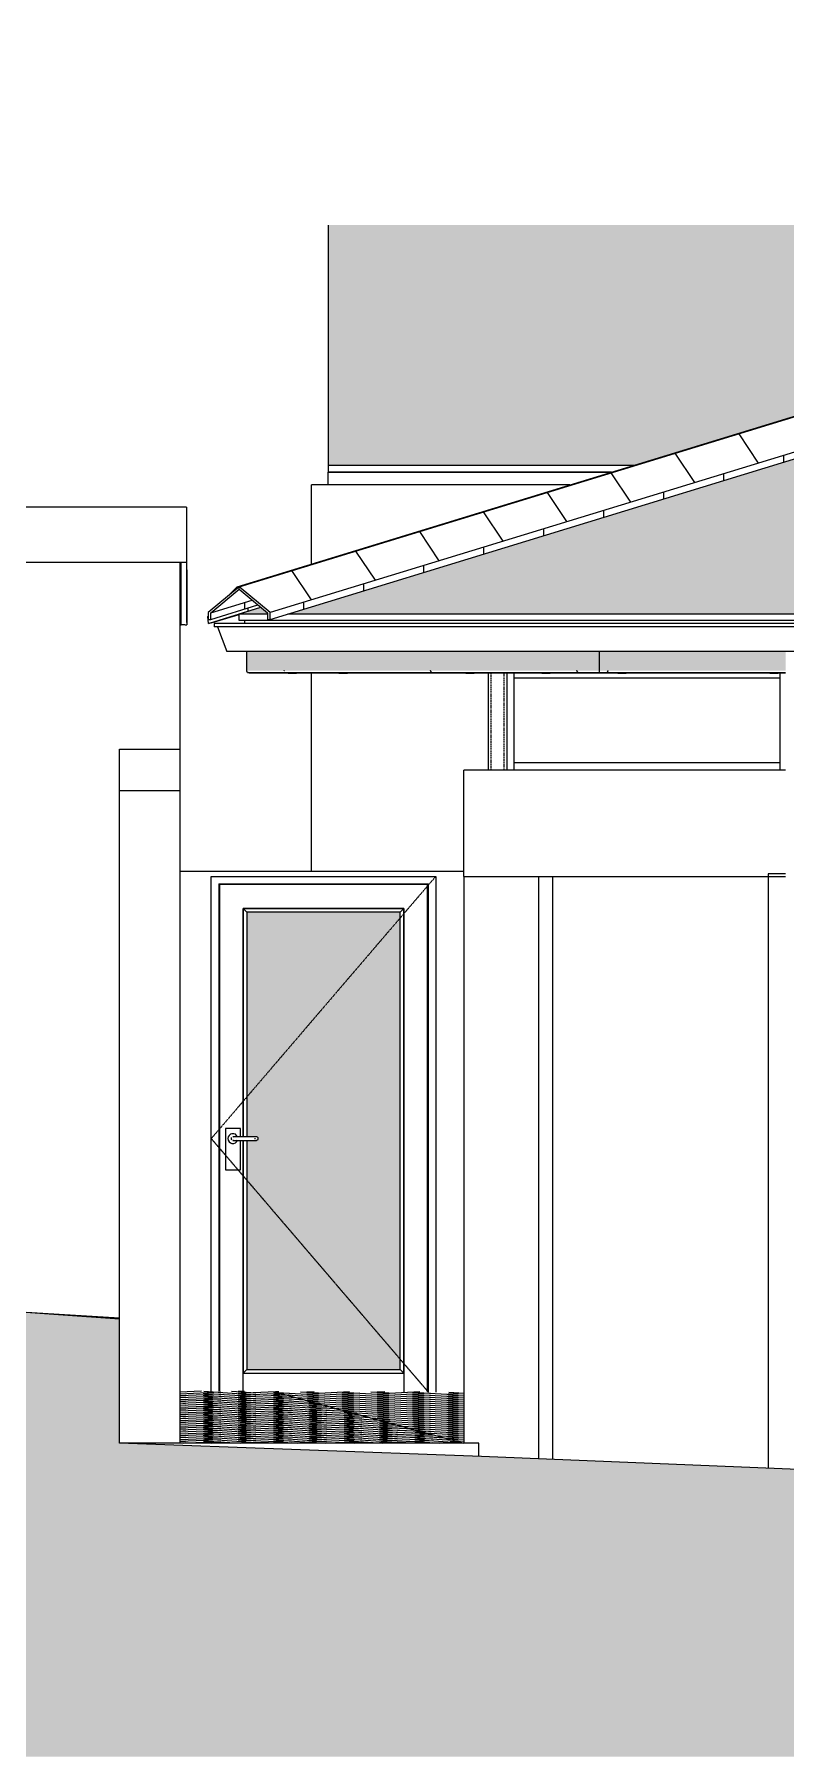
# Model space of a CAD drawing. Header units: millimetres. Extents: x -35517 to 139323, y -3702 to 5999.
# Drawn here: x 18476 to 21487, y -1145 to 5752 of the extents above; entities that cross this region are included whole.
import ezdxf

# ---------------------------------------------------------------- set-up
doc = ezdxf.new("R2010")
doc.units = ezdxf.units.MM
doc.linetypes.add('Detail Dash', pattern=[1.1, 0.55, -0.55])
doc.linetypes.add('Hidden', pattern=[7.14375, 4.7625, -2.38125])
for name, color, linetype, lineweight in [('A-DETL-GENF', 92, 'Continuous', 5), ('A-DETL-MEDM', 33, 'Continuous', 18), ('A-DOOR', 31, 'Continuous', 5), ('A-FLOR', 192, 'Continuous', 9), ('A-FLOR-PATT', 8, 'Continuous', 9), ('A-GENM', 13, 'Continuous', 5), ('A-GLAZ-CWMG', 51, 'Continuous', 5), ('A-ROOF', 132, 'Continuous', 9), ('A-ROOF-OTLN', 132, 'Continuous', 5), ('A-ROOF-PATT', 132, 'Continuous', 9), ('A-WALL', 113, 'Continuous', 9), ('C-TOPO', 7, 'Continuous', 5), ('I-WALL', 2, 'Continuous', 9), ('S-COLS', 52, 'Continuous', 5)]:
    doc.layers.add(name, color=color, linetype=linetype, lineweight=lineweight)

# ---------------------------------------------------------------- blocks, each defined once
blk = doc.blocks.new('Generic Models 1 - Generic Models 1-810741-GENERAL SOUTH ELEVATION')
at = {"layer": 'A-GENM', "color": 8, "lineweight": 9}
for p, q in [((-169.6, 3998.4), (965.9, 3998.4)), ((-169.6, 3947.4), (-169.6, 3998.4))]:
    blk.add_line(p, q, dxfattribs=at)
blk = doc.blocks.new('Column Steel Square Hollow Sections - 75x75-1394927-GENERAL SOUTH ELEVATION')
at = {"layer": 'S-COLS', "linetype": 'Hidden'}
for p, q in [((483.1, 2805), (483.1, 3195)), ((534.1, 3195), (534.1, 2805))]:
    blk.add_line(p, q, dxfattribs=at)
blk = doc.blocks.new('Door Aluminium - Single Opening Out with Cill - Door Aluminium Single Opening Out with Cill 900x2100-1421182-GENERAL SOUTH ELEVATION')
at = {"layer": 'A-DOOR', "linetype": 'Detail Dash'}
h = blk.add_hatch(color=256, dxfattribs=at)
h.paths.add_polyline_path([(-274.1, 405.1), (118.4, 405.1), (118.4, 2236.9), (-495.3, 2236.9), (-495.3, 1337), (-453.2, 1335.9), (-450.8, 1333.5), (-451.9, 1329), (-451.1, 1326.2), (-454.3, 1323.8), (-458.9, 1323.5), (-464.9, 1323), (-495.3, 1323), (-495.3, 405.1)])
h.paths.add_polyline_path([(-464.9, 1326.5), (-461.9, 1330), (-464.9, 1331.8), (-464.9, 1328.2)])
for p, q in [((-638.4, 1330), (261.6, 2380)), ((-638.4, 1330), (261.6, 2380)), ((-638.4, 1330), (232.9, 313.4)), ((232.9, 313.4), (-638.4, 1330))]:
    blk.add_line(p, q, dxfattribs=at)
at = {"layer": 'A-DOOR'}
for p, q in [((-608.4, 2350), (-608.4, 319.1)), ((-608.4, 2350), (231.6, 2350)), ((-605.4, 2347), (-605.4, 319.1)), ((228.6, 2347), (-605.4, 2347)), ((228.6, 316.2), (228.6, 2347)), ((231.6, 2350), (231.6, 316.2)), ((-510.4, 1336.8), (-510.4, 2252)), ((-510.4, 2252), (133.6, 2252)), ((-495.3, 2236.9), (-510.3, 2251.8)), ((-510.3, 2251.8), (-510.3, 1336.8)), ((133.4, 2251.8), (-510.3, 2251.8)), ((-495.3, 2236.9), (-495.3, 1336.8)), ((118.4, 2236.9), (-495.3, 2236.9)), ((133.4, 2251.8), (118.4, 2236.9)), ((118.4, 405.1), (118.4, 2236.9)), ((133.4, 390.2), (133.4, 2251.8)), ((133.6, 2252), (133.6, 316.2)), ((-521.9, 1370), (-581.9, 1370)), ((-581.9, 1370), (-581.9, 1205)), ((-464.9, 1337), (-536.9, 1337)), ((-536.9, 1323), (-464.9, 1323)), ((-521.9, 1336.6), (-521.9, 1370)), ((-521.9, 1205), (-521.9, 1323.2)), ((-510.4, 317.8), (-510.4, 1323.2)), ((-510.3, 1323.2), (-510.3, 390.2)), ((-495.3, 1323.2), (-495.3, 405.1)), ((-581.9, 1205), (-521.9, 1205)), ((-510.4, 317.8), (-510.4, 390)), ((-510.4, 390), (133.6, 390)), ((-495.3, 405.1), (-510.3, 390.2)), ((-510.3, 390.2), (133.4, 390.2)), ((-495.3, 405.1), (118.4, 405.1)), ((118.4, 405.1), (133.4, 390.2)), ((133.6, 390), (133.6, 316.2))]:
    blk.add_line(p, q, dxfattribs=at)
at = {"layer": 'A-DOOR', "flags": 128}
for points in [[(-536.9, 1337), (-537.5, 1337), (-538.1, 1337), (-538.7, 1337), (-539.3, 1337), (-539.9, 1337), (-540.4, 1337), (-541, 1337), (-541.6, 1337), (-542.2, 1337), (-542.7, 1337), (-543.3, 1337), (-543.8, 1337), (-544.3, 1337), (-544.9, 1337), (-545.4, 1337), (-545.8, 1337), (-546.3, 1337), (-546.8, 1337), (-547.2, 1337), (-547.6, 1337), (-548.1, 1337), (-548.4, 1337), (-548.8, 1337), (-549.2, 1337), (-549.5, 1337), (-549.8, 1337), (-550.1, 1337), (-550.4, 1337), (-550.6, 1337), (-550.9, 1337), (-551.1, 1337), (-551.3, 1337), (-551.4, 1337), (-551.6, 1337), (-551.7, 1337), (-551.8, 1337), (-551.8, 1337), (-551.9, 1337), (-551.9, 1337)], [(-551.9, 1323), (-551.9, 1323), (-551.8, 1323), (-551.8, 1323), (-551.7, 1323), (-551.6, 1323), (-551.5, 1323), (-551.3, 1323), (-551.1, 1323), (-550.9, 1323), (-550.7, 1323), (-550.5, 1323), (-550.2, 1323), (-549.9, 1323), (-549.6, 1323), (-549.3, 1323), (-548.9, 1323), (-548.5, 1323), (-548.2, 1323), (-547.8, 1323), (-547.3, 1323), (-546.9, 1323), (-546.4, 1323), (-546, 1323), (-545.5, 1323), (-545, 1323), (-544.5, 1323), (-544, 1323), (-543.4, 1323), (-542.9, 1323), (-542.3, 1323), (-541.8, 1323), (-541.2, 1323), (-540.6, 1323), (-540, 1323), (-539.4, 1323), (-538.8, 1323), (-538.2, 1323), (-537.6, 1323), (-537, 1323), (-536.9, 1323)], [(-456.9, 1337), (-456.9, 1337), (-456.9, 1337), (-456.9, 1337), (-457, 1337), (-457, 1337), (-457.1, 1337), (-457.2, 1337), (-457.3, 1337), (-457.4, 1337), (-457.5, 1337), (-457.6, 1337), (-457.8, 1337), (-457.9, 1337), (-458.1, 1337), (-458.3, 1337), (-458.5, 1337), (-458.7, 1337), (-458.9, 1337), (-459.1, 1337), (-459.3, 1337), (-459.5, 1337), (-459.8, 1337), (-460, 1337), (-460.3, 1337), (-460.6, 1337), (-460.8, 1337), (-461.1, 1337), (-461.4, 1337), (-461.7, 1337), (-462, 1337), (-462.3, 1337), (-462.6, 1337), (-462.9, 1337), (-463.2, 1337), (-463.5, 1337), (-463.8, 1337), (-464.2, 1337), (-464.5, 1337), (-464.8, 1337), (-464.9, 1337)], [(-464.9, 1323), (-464.6, 1323), (-464.2, 1323), (-463.9, 1323), (-463.6, 1323), (-463.3, 1323), (-463, 1323), (-462.7, 1323), (-462.4, 1323), (-462.1, 1323), (-461.8, 1323), (-461.5, 1323), (-461.2, 1323), (-460.9, 1323), (-460.6, 1323), (-460.4, 1323), (-460.1, 1323), (-459.9, 1323), (-459.6, 1323), (-459.4, 1323), (-459.1, 1323), (-458.9, 1323), (-458.7, 1323), (-458.5, 1323), (-458.3, 1323), (-458.2, 1323), (-458, 1323), (-457.8, 1323), (-457.7, 1323), (-457.5, 1323), (-457.4, 1323), (-457.3, 1323), (-457.2, 1323), (-457.1, 1323), (-457.1, 1323), (-457, 1323), (-457, 1323), (-456.9, 1323), (-456.9, 1323), (-456.9, 1323)]]:
    blk.add_lwpolyline(points, dxfattribs=at)
at = {"layer": 'A-DOOR'}
for centre, radius, start, end in [((-551.9, 1330), 20, 19.81813, 180), ((-551.9, 1330), 20, 180, 340.07082), ((-551.9, 1330), 7, 135, 180), ((-551.9, 1330), 7, 180, 225), ((-551.9, 1330), 7, 270, 295.61428), ((-551.9, 1330), 7, 60, 75), ((-456.9, 1330), 7, 165, 180), ((-456.9, 1330), 7, 180, 195), ((-456.9, 1330), 7, 0, 105), ((-456.9, 1330), 7, 255, 0)]:
    blk.add_arc(centre, radius, start, end, dxfattribs=at)
blk = doc.blocks.new('FP_238-GENERAL SOUTH ELEVATION')
at = {"layer": 'A-ROOF-OTLN'}
blk.add_line((-486.9, 3195), (1663.6, 3195), dxfattribs=at)
at = {"layer": 'A-ROOF-PATT', "lineweight": 5}
for p, q in [((-493.7, 3197), (1663.6, 3197)), ((-346, 3204.2), (-346.2, 3204.5)), ((-345.9, 3203.8), (-346, 3204.2)), ((-345.7, 3203.5), (-345.9, 3203.8)), ((-345.5, 3203.1), (-345.7, 3203.5)), ((-329.8, 3193.9), (-296.2, 3193.9)), ((-223.3, 3195.4), (-223.5, 3195.6)), ((-223.1, 3195.2), (-223.3, 3195.4)), ((-222.9, 3195), (-223.1, 3195.2)), ((-222.7, 3194.9), (-222.9, 3195)), ((-222.5, 3194.7), (-222.7, 3194.9)), ((-222.4, 3194.6), (-222.5, 3194.7)), ((-222.2, 3194.5), (-222.4, 3194.6)), ((-222, 3194.3), (-222.2, 3194.5)), ((-221.8, 3194.2), (-222, 3194.3)), ((-221.6, 3194.1), (-221.8, 3194.2)), ((-221.4, 3194.1), (-221.6, 3194.1)), ((-221.2, 3194), (-221.4, 3194.1)), ((-221, 3193.9), (-221.2, 3194)), ((-220.8, 3193.9), (-221, 3193.9)), ((-220.7, 3193.9), (-220.8, 3193.9)), ((-220.5, 3193.8), (-220.7, 3193.9)), ((-126.6, 3193.9), (-93, 3193.9)), ((5.3, 3193.9), (5.1, 3193.8)), ((5.5, 3193.9), (5.3, 3193.9)), ((5.7, 3193.9), (5.5, 3193.9)), ((5.9, 3194), (5.7, 3193.9)), ((6.1, 3194.1), (5.9, 3194)), ((6.3, 3194.1), (6.1, 3194.1)), ((6.4, 3194.2), (6.3, 3194.1)), ((240.6, 3204.1), (240.4, 3204.5)), ((240.8, 3203.8), (240.6, 3204.1)), ((240.9, 3203.4), (240.8, 3203.8)), ((241.1, 3203), (240.9, 3203.4)), ((241.3, 3202.7), (241.1, 3203)), ((241.5, 3202.3), (241.3, 3202.7)), ((241.7, 3201.9), (241.5, 3202.3)), ((241.9, 3201.6), (241.7, 3201.9)), ((242.1, 3201.2), (241.9, 3201.6)), ((242.3, 3200.9), (242.1, 3201.2)), ((242.5, 3200.5), (242.3, 3200.9)), ((242.7, 3200.2), (242.5, 3200.5)), ((242.8, 3199.9), (242.7, 3200.2)), ((243, 3199.5), (242.8, 3199.9)), ((243.2, 3199.2), (243, 3199.5)), ((243.4, 3198.9), (243.2, 3199.2)), ((243.6, 3198.6), (243.4, 3198.9)), ((243.8, 3198.3), (243.6, 3198.6)), ((244, 3198), (243.8, 3198.3)), ((244.2, 3197.7), (244, 3198)), ((244.4, 3197.4), (244.2, 3197.7)), ((244.6, 3197.1), (244.4, 3197.4)), ((244.7, 3196.9), (244.6, 3197.1)), ((244.9, 3196.6), (244.7, 3196.9)), ((245.1, 3196.4), (244.9, 3196.6)), ((245.3, 3196.1), (245.1, 3196.4)), ((245.5, 3195.9), (245.3, 3196.1)), ((245.7, 3195.7), (245.5, 3195.9)), ((245.9, 3195.5), (245.7, 3195.7)), ((246.1, 3195.3), (245.9, 3195.5)), ((246.3, 3195.1), (246.1, 3195.3)), ((246.5, 3195), (246.3, 3195.1)), ((246.6, 3194.8), (246.5, 3195)), ((246.8, 3194.7), (246.6, 3194.8)), ((381.4, 3193.9), (415, 3193.9)), ((686.2, 3193.9), (719.8, 3193.9)), ((827.2, 3204.1), (827, 3204.5)), ((827.3, 3203.8), (827.2, 3204.1)), ((827.5, 3203.4), (827.3, 3203.8)), ((827.7, 3203), (827.5, 3203.4)), ((827.9, 3202.6), (827.7, 3203)), ((828.1, 3202.3), (827.9, 3202.6)), ((828.3, 3201.9), (828.1, 3202.3)), ((828.5, 3201.6), (828.3, 3201.9)), ((828.7, 3201.2), (828.5, 3201.6)), ((828.9, 3200.9), (828.7, 3201.2)), ((829.1, 3200.5), (828.9, 3200.9)), ((829.3, 3200.2), (829.1, 3200.5)), ((829.5, 3199.8), (829.3, 3200.2)), ((829.6, 3199.5), (829.5, 3199.8)), ((829.8, 3199.2), (829.6, 3199.5)), ((830, 3198.8), (829.8, 3199.2)), ((830.2, 3198.5), (830, 3198.8)), ((830.4, 3198.2), (830.2, 3198.5)), ((830.6, 3197.9), (830.4, 3198.2)), ((830.8, 3197.6), (830.6, 3197.9)), ((831, 3197.4), (830.8, 3197.6)), ((831.2, 3197.1), (831, 3197.4)), ((831.4, 3196.8), (831.2, 3197.1)), ((831.6, 3196.6), (831.4, 3196.8)), ((831.7, 3196.3), (831.6, 3196.6)), ((831.9, 3196.1), (831.7, 3196.3)), ((832.1, 3195.9), (831.9, 3196.1)), ((832.3, 3195.7), (832.1, 3195.9)), ((832.5, 3195.5), (832.3, 3195.7)), ((832.7, 3195.3), (832.5, 3195.5)), ((832.9, 3195.1), (832.7, 3195.3)), ((833.1, 3194.9), (832.9, 3195.1)), ((833.3, 3194.8), (833.1, 3194.9)), ((833.5, 3194.6), (833.3, 3194.8)), ((833.7, 3194.5), (833.5, 3194.6)), ((833.9, 3194.4), (833.7, 3194.5)), ((834, 3194.2), (833.9, 3194.4)), ((834.2, 3194.2), (834, 3194.2)), ((834.4, 3194.1), (834.2, 3194.2)), ((834.6, 3194), (834.4, 3194.1)), ((834.8, 3193.9), (834.6, 3194)), ((835, 3193.9), (834.8, 3193.9)), ((835.2, 3193.9), (835, 3193.9)), ((835.4, 3193.8), (835.2, 3193.9)), ((917.1, 3197), (917.1, 3204.5)), ((947.8, 3196.9), (947.6, 3196.7)), ((948, 3197.2), (947.8, 3196.9)), ((948.2, 3197.4), (948, 3197.2)), ((948.3, 3197.7), (948.2, 3197.4)), ((948.5, 3198), (948.3, 3197.7)), ((948.7, 3198.3), (948.5, 3198)), ((948.9, 3198.6), (948.7, 3198.3)), ((949.1, 3198.9), (948.9, 3198.6)), ((949.3, 3199.2), (949.1, 3198.9)), ((949.5, 3199.6), (949.3, 3199.2)), ((949.7, 3199.9), (949.5, 3199.6)), ((949.8, 3200.2), (949.7, 3199.9)), ((950, 3200.6), (949.8, 3200.2)), ((950.2, 3200.9), (950, 3200.6)), ((950.4, 3201.2), (950.2, 3200.9)), ((950.6, 3201.6), (950.4, 3201.2)), ((950.8, 3202), (950.6, 3201.6)), ((951, 3202.3), (950.8, 3202)), ((951.2, 3202.7), (951, 3202.3)), ((951.4, 3203), (951.2, 3202.7)), ((951.5, 3203.4), (951.4, 3203)), ((951.7, 3203.8), (951.5, 3203.4)), ((951.9, 3204.1), (951.7, 3203.8)), ((952.1, 3204.5), (951.9, 3204.1)), ((991, 3193.9), (1024.6, 3193.9)), ((1600.6, 3193.9), (1634.2, 3193.9))]:
    blk.add_line(p, q, dxfattribs=at)
blk = doc.blocks.new('Rectangular Mullion - 30x75-V253-GENERAL SOUTH ELEVATION')
at = {"layer": 'A-GLAZ-CWMG'}
for p, q in [((6576.1, 3175), (6576.1, 3195)), ((6576.1, 3175), (7641.1, 3175)), ((7641.1, 3195), (7641.1, 3175))]:
    blk.add_line(p, q, dxfattribs=at)
blk = doc.blocks.new('Rectangular Mullion - 30x75-1463165-GENERAL SOUTH ELEVATION')
at = {"layer": 'A-GLAZ-CWMG'}
for p, q in [((20976.1, 2805), (20976.1, 2835)), ((22041.1, 2835), (20976.1, 2835)), ((22041.1, 2835), (22041.1, 2805))]:
    blk.add_line(p, q, dxfattribs=at)
blk = doc.blocks.new('Rectangular Mullion - 30x75-V255-GENERAL SOUTH ELEVATION')
at = {"layer": 'A-GLAZ-CWMG'}
blk.add_line((1641.1, 3195), (1641.1, 2805), dxfattribs=at)
blk = doc.blocks.new('Rectangular Mullion - 30x75-V252-GENERAL SOUTH ELEVATION')
at = {"layer": 'A-GLAZ-CWMG'}
for p, q in [((7746.1, 3195), (7746.1, 2805)), ((7776.1, 2805), (7776.1, 3195))]:
    blk.add_line(p, q, dxfattribs=at)
blk = doc.blocks.new('Rectangular Mullion - Sheerclip 15 - 75x50 Aluminium Top and Side A Edge Frame-1463167-GENERAL SOUTH ELEVATION')
at = {"layer": 'A-GLAZ-CWMG'}
blk.add_line((470.9, 3195), (470.9, 3175), dxfattribs=at)
blk = doc.blocks.new('Rectangular Mullion - Sheerclip 15 - 75x50 Aluminium Top and Side A Edge Frame-1463168-GENERAL SOUTH ELEVATION')
at = {"layer": 'A-GLAZ-CWMG'}
blk.add_line((470.9, 2835), (470.9, 2805), dxfattribs=at)

msp = doc.modelspace()

# ---------------------------------------------------------------- hatches: boundary and pattern name
at = {"layer": 'A-DETL-GENF'}
h = msp.add_hatch(dxfattribs=at)
h.set_pattern_fill('FP_79', style=0, pattern_type=2)
h.set_pattern_definition([(45, (87898.65, 32702.56), (0, 179.99969), [127.279, -127.279]), (45, (87928.65, 32672.56), (0, 179.99969), [127.279, -127.279]), (45, (87958.65, 32642.56), (0, 179.99969), [127.279, -127.279]), (315, (87988.65, 32642.56), (179.99969, 0), [127.279, -127.279]), (315, (88018.65, 32672.56), (179.99969, 0), [127.279, -127.279]), (315, (88048.65, 32702.56), (179.99969, 0), [127.279, -127.279])])
h.paths.add_polyline_path([(55482, -1144.7), (55482, -678.1), (52429.3, -678.1), (50337, -545.5), (48151.9, -507.3), (42190.5, -493.3), (27389, -234.8), (20061.4, 64), (18816.8, 110), (18816.8, 607.5), (13669.1, 967.4), (13669.1, -1144.7), (53131.4, -1144.7)])
at = {"layer": 'A-FLOR-PATT', "lineweight": 5}
h = msp.add_hatch(dxfattribs=at)
h.set_pattern_fill('FP_45', color=256, style=0, pattern_type=2)
h.set_pattern_definition([(182.35, (32797.842, 275.677), (-1.23e-05, -7.6324194), [212.293, -70.764]), (356.173, (32727.137, 272.775), (2.78e-05, -7.6320203), [212.588, -70.863])])
h.paths.add_polyline_path([(19875.7, 110), (20196.8, 110), (19439.9, 316.2), (19217.8, 319.1), (19217.8, 321.6), (19214.8, 320.9), (19214.8, 319.1), (19184.8, 319.5), (19184.8, 317.9), (19058.8, 319.5), (19058.8, 110), (19549.1, 110)])
h = msp.add_hatch(dxfattribs=at)
h.set_pattern_fill('FP_44', color=256, style=0, pattern_type=2)
h.set_pattern_definition([(183.243, (32790.304, 454.841), (4.57e-05, -8.0118276), [212.472, -70.824]), (356.757, (32719.593, 450.835), (-4.57e-05, -8.0118276), [212.472, -70.824])])
h.paths.add_polyline_path([(20196.8, 110), (20196.8, 314.5), (20084.8, 314.5), (20084.8, 316.2), (20054.8, 316.2), (20054.8, 318.9), (20051.7, 318.1), (20051.7, 316.2), (19439.9, 316.2), (19875.7, 197.5)])
at = {"layer": 'A-ROOF-PATT', "lineweight": 5}
h = msp.add_hatch(dxfattribs=at)
h.set_pattern_fill('FP_46', color=256, style=0, pattern_type=2)
h.set_pattern_definition([(0, (19823.2, 3973.174), (323.85, 44.557), [76.2, -63.5, 88.9, -38.1, -165.1]), (0, (19823.2, 3973.174), (323.85, 44.557), [-266.7, 114.3, -50.8]), (0, (19899.4, 3975.03), (323.85, 44.557), [63.5, -241.3, 50.8, -76.2]), (0, (20051.8, 3970.39), (323.85, 44.557), [38.1, -393.7]), (90, (19823.2, 3973.17), (-107.95, 44.557), [42.701, -135.529]), (90, (19899.4, 3973.17), (-107.95, 44.557), [41.773, -136.457]), (90, (19962.9, 3973.17), (-107.95, 44.557), [38.988, -139.242]), (90, (20051.8, 3970.39), (-107.95, 44.557), [42.701, -135.529]), (90, (20089.9, 3970.39), (-107.95, 44.557), [42.701, -135.529]), (90, (20204.2, 3973.17), (-107.95, 44.557), [40.844, -137.385])])
h.paths.add_polyline_path([(19379.2, 3431.1), (19409.9, 3431.1), (19409.9, 3435.3), (19383.3, 3457.6), (19296.8, 3431.1)])
h.paths.add_polyline_path([(39802.2, 3431.1), (50788.5, 3431.1), (43198.3, 5751.7), (42091.3, 5413.3), (42080.7, 5414.6), (42082.2, 5440.6), (42067.7, 5455.4), (41967.8, 5424.8), (41967.8, 5402.9), (25941.2, 5402.9), (19492, 3431.1), (37188.9, 3431.1)])
h.paths.add_polyline_path([(50983.8, 3431.1), (50897.3, 3457.6), (50870.6, 3435.3), (50870.6, 3431.1)])
h = msp.add_hatch(dxfattribs=at)
h.set_pattern_fill('FP_59', color=256, style=0, pattern_type=2)
h.set_pattern_definition([(40.413, (22506.76, 4482.02), (-160.9185, -0.0017), [])])
h.paths.add_polyline_path([(19253.2, 3503.8), (19296.8, 3540.1), (25799.8, 5528.3), (25801.3, 5530.8), (19288.5, 3539.6), (19271.2, 3522)])
h = msp.add_hatch(dxfattribs=at)
h.set_pattern_fill('FP_65', color=256, style=0, pattern_type=2)
h.set_pattern_definition([(123.795, (22619.13, 4485.3), (-308.4, 0.001), [])])
h.paths.add_polyline_path([(19420.5, 3436.8), (25890.2, 5414.8), (25833.8, 5429.7), (25829.6, 5523.9), (25817.8, 5533.8), (19296.8, 3540.1)])
h = msp.add_hatch(dxfattribs=at)
h.set_pattern_fill('FP_61', color=256, style=0, pattern_type=2)
h.set_pattern_definition([(90, (22681, 4427.54), (-240.416, 1e-14), [])])
h.paths.add_polyline_path([(19420.5, 3424.6), (25890.2, 5402.9), (25890.2, 5414.8), (19420.5, 3436.8)])
h = msp.add_hatch(dxfattribs=at)
h.set_pattern_fill('FP_62', color=256, style=0, pattern_type=2)
h.set_pattern_definition([(90, (22681, 4413.8), (-240.416, 1e-14), [])])
h.paths.add_polyline_path([(19420.5, 3409.3), (25941.2, 5402.9), (25890.2, 5402.6), (19420.5, 3424.6)])
h = msp.add_hatch(dxfattribs=at)
h.set_pattern_fill('FP_43', color=252, style=0, pattern_type=2)
h.set_pattern_definition([(0, (19823.2, -7484.285), (323.85, 76.2), [76.2, -63.5, 88.9, -38.1, -165.1]), (0, (19823.2, -7484.285), (323.85, 76.2), [-266.7, 114.3, -50.8]), (0, (19899.4, -7481.11), (323.85, 76.2), [63.5, -241.3, 50.8, -76.2]), (0, (20051.8, -7489.05), (323.85, 76.2), [38.1, -393.7]), (90, (19823.2, -7484.28), (-107.95, 76.2), [73.025, -231.775]), (90, (19899.4, -7484.28), (-107.95, 76.2), [71.438, -233.363]), (90, (19962.9, -7484.28), (-107.95, 76.2), [66.675, -238.125]), (90, (20051.8, -7489.05), (-107.95, 76.2), [73.025, -231.775]), (90, (20089.9, -7489.05), (-107.95, 76.2), [73.025, -231.775]), (90, (20204.2, -7484.28), (-107.95, 76.2), [69.85, -234.95])])
h.paths.add_polyline_path([(19653.6, 4027.3), (20883.5, 4027.3), (24026.5, 4988.2), (19653.6, 4988.2), (19653.6, 4661.8)])
h.paths.add_polyline_path([(50553.6, 4027.3), (50553.6, 4988.2), (46247.5, 4988.2), (49390.5, 4027.3), (50400.6, 4027.3)])
h = msp.add_hatch(dxfattribs=at)
h.set_pattern_fill('FP_42', color=252, style=0, pattern_type=2)
h.set_pattern_definition([(90, (19804.92, 4136.18), (-100, 6e-15), [])])
h.paths.add_polyline_path([(19058.8, 3582.7), (19064.5, 3582.7), (19064.5, 3638.6), (19058.8, 3638.1)])
h = msp.add_hatch(dxfattribs=at)
h.set_pattern_fill('FP_60', color=256, style=0, pattern_type=2)
h.set_pattern_definition([(90, (19296.76, 3474.71), (-240.42, 1e-14), [])])
h.paths.add_polyline_path([(19183.6, 3409.3), (19183.6, 3435.3), (19296.8, 3529.8), (19409.9, 3435.3), (19409.9, 3409.3), (19420.5, 3409.3), (19420.5, 3436.8), (19296.8, 3540.1), (19173, 3436.8), (19173, 3409.3)])
h = msp.add_hatch(dxfattribs=at)
h.set_pattern_fill('FP_63', color=256, style=0, pattern_type=2)
h.set_pattern_definition([(34.74, (22500.69, 4479.42), (-143.142, -0.0011), [])])
h.paths.add_polyline_path([(19183.6, 3435.3), (19349.3, 3486), (19296.8, 3529.8), (19185.4, 3436.8)])
h = msp.add_hatch(dxfattribs=at)
h.set_pattern_fill('FP_57', color=256, style=0, pattern_type=2)
h.set_pattern_definition([(93.441, (22458.54, 4405.65), (-244.88, 0.001), [])])
h.paths.add_polyline_path([(19173.2, 3393.4), (19383.2, 3457.6), (19372.1, 3466.9), (19183.6, 3409.3), (19172.3, 3408.7), (19173, 3397.1)])
h = msp.add_hatch(dxfattribs=at)
h.set_pattern_fill('FP_64', color=256, style=0, pattern_type=2)
h.set_pattern_definition([(90, (22444.12, 4419.14), (-240.416, 1e-14), [])])
h.paths.add_polyline_path([(19183.6, 3409.3), (19372.1, 3466.9), (19349.3, 3486), (19183.6, 3435.3)])
h = msp.add_hatch(dxfattribs=at)
h.set_pattern_fill('FP_56', color=256, style=0, pattern_type=2)
h.set_pattern_definition([(93.441, (22457.33, 4419.23), (-244.88, 0.001), [])])
h.paths.add_polyline_path([(19172.3, 3408.7), (19173, 3409.3), (19173, 3421.3), (19171.6, 3420.8), (19172.3, 3409.3)])
h = msp.add_hatch(dxfattribs=at)
h.set_pattern_fill('FP_58', color=256, style=0, pattern_type=2)
h.set_pattern_definition([(14.213, (22464.662, 4398.8), (-128.62526, -2e-05), [])])
h.paths.add_polyline_path([(19173.2, 3393.4), (19183.8, 3394.8), (19296.8, 3429.3), (19296.8, 3431.1), (19222.4, 3408.5)])
h = msp.add_hatch(dxfattribs=at)
h.set_pattern_fill('FP_66', color=256, style=0, pattern_type=2)
h.set_pattern_definition([(0, (33615.85, 0), (406.4, 101.6), [33.528, -271.272, 33.528, -271.272, -1625.6]), (0, (33615.85, 0), (406.4, 101.6), [-609.6, 33.528, -576.072, 33.528, -271.272, -711.2]), (0, (33615.85, 0), (406.4, 101.6), [-1524, 33.528, -169.672, 33.528, -474.472]), (120, (33768.25, 50.8), (-291.1882, 301.1527), [33.528, -271.272, 33.528, -271.272, -1625.6]), (120, (33768.25, 50.8), (-291.1882, 301.1527), [-609.6, 33.528, -576.072, 33.528, -271.272, -711.2]), (120, (33768.25, 50.8), (-291.1882, 301.1527), [-1524, 33.528, -169.672, 33.528, -474.472]), (240, (33819.05, 254), (-115.2118, -402.7527), [33.528, -271.272, 33.528, -271.272, -1625.6]), (240, (33819.05, 254), (-115.2118, -402.7527), [-609.6, 33.528, -576.072, 33.528, -271.272, -711.2]), (240, (33819.05, 254), (-115.2118, -402.7527), [-1524, 33.528, -169.672, 33.528, -474.472])])
h.paths.add_polyline_path([(36045.5, 3204.5), (41894.3, 3204.5), (41894.3, 3280.1), (32369.3, 3280.1), (32369.3, 3204.5), (35963.9, 3204.5)])
h.paths.add_polyline_path([(50953.8, 3204.5), (50953.8, 3280.1), (41969.3, 3280.1), (41969.3, 3204.5), (50255.4, 3204.5)])
h.paths.add_polyline_path([(20202.4, 3204.5), (21486.8, 3204.5), (21486.8, 3280.1), (19326.8, 3280.1), (19326.8, 3204.5)])
h.paths.add_polyline_path([(21561.8, 3204.5), (32294.3, 3204.5), (32294.3, 3280.1), (21561.8, 3280.1), (21561.8, 3266)])
h = msp.add_hatch(dxfattribs=at)
h.set_pattern_fill('FP_67', color=256, style=0, pattern_type=2)
h.set_pattern_definition([(0, (35140.3, 3309.8), (0, 1200), []), (90, (35140.3, 3309.8), (-2400, 1e-13), [])])
h.paths.add_polyline_path([(36045.5, 3204.5), (41894.3, 3204.5), (41894.3, 3280.1), (32369.3, 3280.1), (32369.3, 3204.5), (35963.9, 3204.5)])
h.paths.add_polyline_path([(50953.8, 3204.5), (50953.8, 3280.1), (41969.3, 3280.1), (41969.3, 3204.5), (50255.4, 3204.5)])
h.paths.add_polyline_path([(20202.4, 3204.5), (21486.8, 3204.5), (21486.8, 3280.1), (19326.8, 3280.1), (19326.8, 3204.5)])
h.paths.add_polyline_path([(21561.8, 3204.5), (32294.3, 3204.5), (32294.3, 3280.1), (21561.8, 3280.1), (21561.8, 3266)])

# ---------------------------------------------------------------- linework, layer by layer
at = {"layer": 'A-DETL-MEDM'}
for p, q in [((18816.8, 607.5), (13669.1, 967.4)), ((18816.8, 110), (18816.8, 607.5)), ((20267.9, 56.4), (18816.8, 110)), ((21646.8, 0), (20267.9, 56.4))]:
    msp.add_line(p, q, dxfattribs=at)
at = {"layer": 'A-FLOR'}
for p, q in [((19439.9, 316.2), (20196.8, 110)), ((20257.2, 110), (18816.8, 110)), ((20257.2, 56.8), (20257.2, 110))]:
    msp.add_line(p, q, dxfattribs=at)
at = {"layer": 'A-ROOF', "color": 8}
for p, q in [((19653.6, 4988.2), (19653.6, 3998.4)), ((19653.6, 4027.3), (20883.5, 4027.3)), ((20789.1, 3998.4), (19653.6, 3998.4))]:
    msp.add_line(p, q, dxfattribs=at)
at = {"layer": 'A-ROOF'}
for p, q in [((19296.8, 3431.1), (19383.3, 3457.6)), ((19296.8, 3431.1), (19409.9, 3431.1)), ((19296.8, 3405), (19296.8, 3431.1)), ((50983.8, 3405), (19296.8, 3405)), ((19492, 3431.1), (50788.5, 3431.1))]:
    msp.add_line(p, q, dxfattribs=at)
at = {"layer": 'A-ROOF-OTLN'}
for p, q in [((19288.5, 3539.6), (25801.3, 5530.8)), ((19296.8, 3540.1), (25817.8, 5533.8)), ((25890.2, 5414.8), (19420.5, 3436.8)), ((19420.5, 3409.3), (25941.2, 5402.9)), ((19296.8, 3540.1), (19173, 3436.8)), ((19183.6, 3435.3), (19296.8, 3529.8)), ((19253.2, 3503.8), (19288.5, 3539.6)), ((19420.5, 3436.8), (19296.8, 3540.1)), ((19296.8, 3529.8), (19409.9, 3435.3)), ((19173.2, 3393.4), (19383.2, 3457.6)), ((19183.6, 3435.3), (19349.3, 3486)), ((19183.6, 3409.3), (19372.1, 3466.9)), ((19171.6, 3420.8), (19173, 3422.3)), ((19173, 3421.3), (19171.6, 3420.8)), ((19173.2, 3393.4), (19171.6, 3420.8)), ((19173, 3436.8), (19173, 3409.3)), ((19173, 3409.3), (19183.6, 3409.3)), ((19183.8, 3394.8), (19173.2, 3393.4)), ((19183.6, 3409.3), (19183.6, 3435.3)), ((19183.8, 3394.8), (19296.8, 3429.3)), ((51083.8, 3392.3), (19196.8, 3392.3)), ((19196.8, 3392.3), (19196.8, 3379.6)), ((51083.8, 3379.6), (19196.8, 3379.6)), ((19209.5, 3379.6), (19247.6, 3280.1)), ((19318.6, 3405), (19318.6, 3392.3)), ((19409.9, 3435.3), (19409.9, 3409.3)), ((19409.9, 3409.3), (19420.5, 3409.3)), ((19420.5, 3409.3), (19420.5, 3436.8)), ((32294.3, 3280.1), (19247.6, 3280.1)), ((19326.8, 3204.5), (19326.8, 3280.1))]:
    msp.add_line(p, q, dxfattribs=at)
at = {"layer": 'A-ROOF-OTLN', "color": 8, "lineweight": 9}
for p, q in [((19085.8, 3858.6), (17268.3, 3858.6)), ((19085.8, 3858.6), (19085.8, 3638.6)), ((19086.5, 3396.6), (19086.5, 3858.6)), ((17606.4, 3638.6), (19085.8, 3638.6)), ((19064.5, 3638.1), (19077, 3638.1)), ((19064.5, 3387.1), (19064.5, 3638.1)), ((19077, 3638.1), (19079.4, 3638.4)), ((19086.2, 3645.1), (19086.5, 3647.6)), ((19086.6, 3607.6), (19086.6, 3387.6)), ((19058.8, 3554.1), (19064.5, 3554.1)), ((19058.8, 3552.1), (19064.5, 3552.1)), ((19058.8, 3498.6), (19064.5, 3498.6)), ((19058.8, 3496.6), (19064.5, 3496.6)), ((19058.8, 3443.1), (19064.5, 3443.1)), ((19064.5, 3441.1), (19058.8, 3441.1)), ((19058.8, 3387.6), (19064.5, 3387.6)), ((19077, 3387.1), (19064.5, 3387.1)), ((19079.4, 3387.4), (19077, 3387.1)), ((19080, 3387.6), (19086.6, 3387.6))]:
    msp.add_line(p, q, dxfattribs=at)
at = {"layer": 'A-ROOF-OTLN'}
msp.add_open_spline([(19336.3, 3195), (19335.4, 3195), (19334.2, 3195.2), (19332.6, 3195.7), (19331.7, 3196.2), (19331, 3196.6), (19330.3, 3197.1), (19329.7, 3197.6), (19329.1, 3198.2), (19328.6, 3198.9), (19328, 3199.7), (19327.5, 3200.9), (19326.9, 3202.4), (19326.8, 3203.7), (19326.8, 3204.5)], degree=3, knots=[0, 0, 0, 0, 0.166667, 0.25, 0.333333, 0.375, 0.416667, 0.5, 0.541667, 0.583333, 0.666667, 0.75, 0.833333, 1, 1, 1, 1], dxfattribs=at)
at = {"layer": 'A-WALL'}
for p, q in [((20196.8, 2380), (20196.8, 110)), ((20496.8, 2380), (20496.8, 47)), ((20554.3, 44.7), (20554.3, 2380))]:
    msp.add_line(p, q, dxfattribs=at)
at = {"layer": 'C-TOPO'}
for p, q in [((18816.8, 612), (18816.8, 704.2)), ((18332.3, 641.3), (18816.8, 612)), ((18816.8, 607.5), (18816.8, 612))]:
    msp.add_line(p, q, dxfattribs=at)
at = {"layer": 'I-WALL', "color": 8}
for p, q in [((19586.6, 3630.8), (19586.6, 3947.4)), ((20622.3, 3947.4), (19586.6, 3947.4)), ((19058.8, 3638.6), (19058.8, 110)), ((19586.6, 2400), (19586.6, 3195)), ((18816.8, 612), (18816.8, 2890)), ((18816.8, 2890), (19058.8, 2890)), ((19058.8, 2722.5), (18816.8, 2722.5))]:
    msp.add_line(p, q, dxfattribs=at)
at = {"layer": 'I-WALL'}
for p, q in [((20196.8, 2380), (20196.8, 2805)), ((21486.8, 2805), (20196.8, 2805)), ((20196.8, 2400), (19058.8, 2400)), ((19184.8, 317.9), (19184.8, 2380)), ((19184.8, 2380), (20084.8, 2380)), ((20084.8, 2380), (20084.8, 314.5)), ((20196.8, 2380), (21486.8, 2380))]:
    msp.add_line(p, q, dxfattribs=at)
at = {"layer": 'S-COLS'}
for p, q in [((20294.3, 3195), (20294.3, 2805)), ((21416.8, 2390), (21416.8, 9.4)), ((21486.8, 2390), (21416.8, 2390))]:
    msp.add_line(p, q, dxfattribs=at)

# ---------------------------------------------------------------- block references
at = {"layer": 'A-DOOR', "linetype": 'Detail Dash'}
msp.add_blockref('Door Aluminium - Single Opening Out with Cill - Door Aluminium Single Opening Out with Cill 900x2100-1421182-GENERAL SOUTH ELEVATION', (19823.2, 0), dxfattribs=at)
at = {"layer": 'A-GENM', "color": 8, "lineweight": 9}
msp.add_blockref('Generic Models 1 - Generic Models 1-810741-GENERAL SOUTH ELEVATION', (19823.2, 0), dxfattribs=at)
at = {"layer": 'A-GLAZ-CWMG'}
for name, p in [('Rectangular Mullion - Sheerclip 15 - 75x50 Aluminium Top and Side A Edge Frame-1463167-GENERAL SOUTH ELEVATION', (19823.2, 0)), ('Rectangular Mullion - 30x75-V252-GENERAL SOUTH ELEVATION', (12623.2, 0)), ('Rectangular Mullion - 30x75-V253-GENERAL SOUTH ELEVATION', (13823.2, 0)), ('Rectangular Mullion - 30x75-V255-GENERAL SOUTH ELEVATION', (19823.2, 0)), ('Rectangular Mullion - Sheerclip 15 - 75x50 Aluminium Top and Side A Edge Frame-1463168-GENERAL SOUTH ELEVATION', (19823.2, 0)), ('Rectangular Mullion - 30x75-1463165-GENERAL SOUTH ELEVATION', (-576.8, 0))]:
    msp.add_blockref(name, p, dxfattribs=at)
at = {"layer": 'A-ROOF-OTLN'}
msp.add_blockref('FP_238-GENERAL SOUTH ELEVATION', (19823.2, 0), dxfattribs=at)
at = {"layer": 'S-COLS', "linetype": 'Hidden'}
msp.add_blockref('Column Steel Square Hollow Sections - 75x75-1394927-GENERAL SOUTH ELEVATION', (19823.2, 0), dxfattribs=at)

doc.saveas('drawing.dxf')
